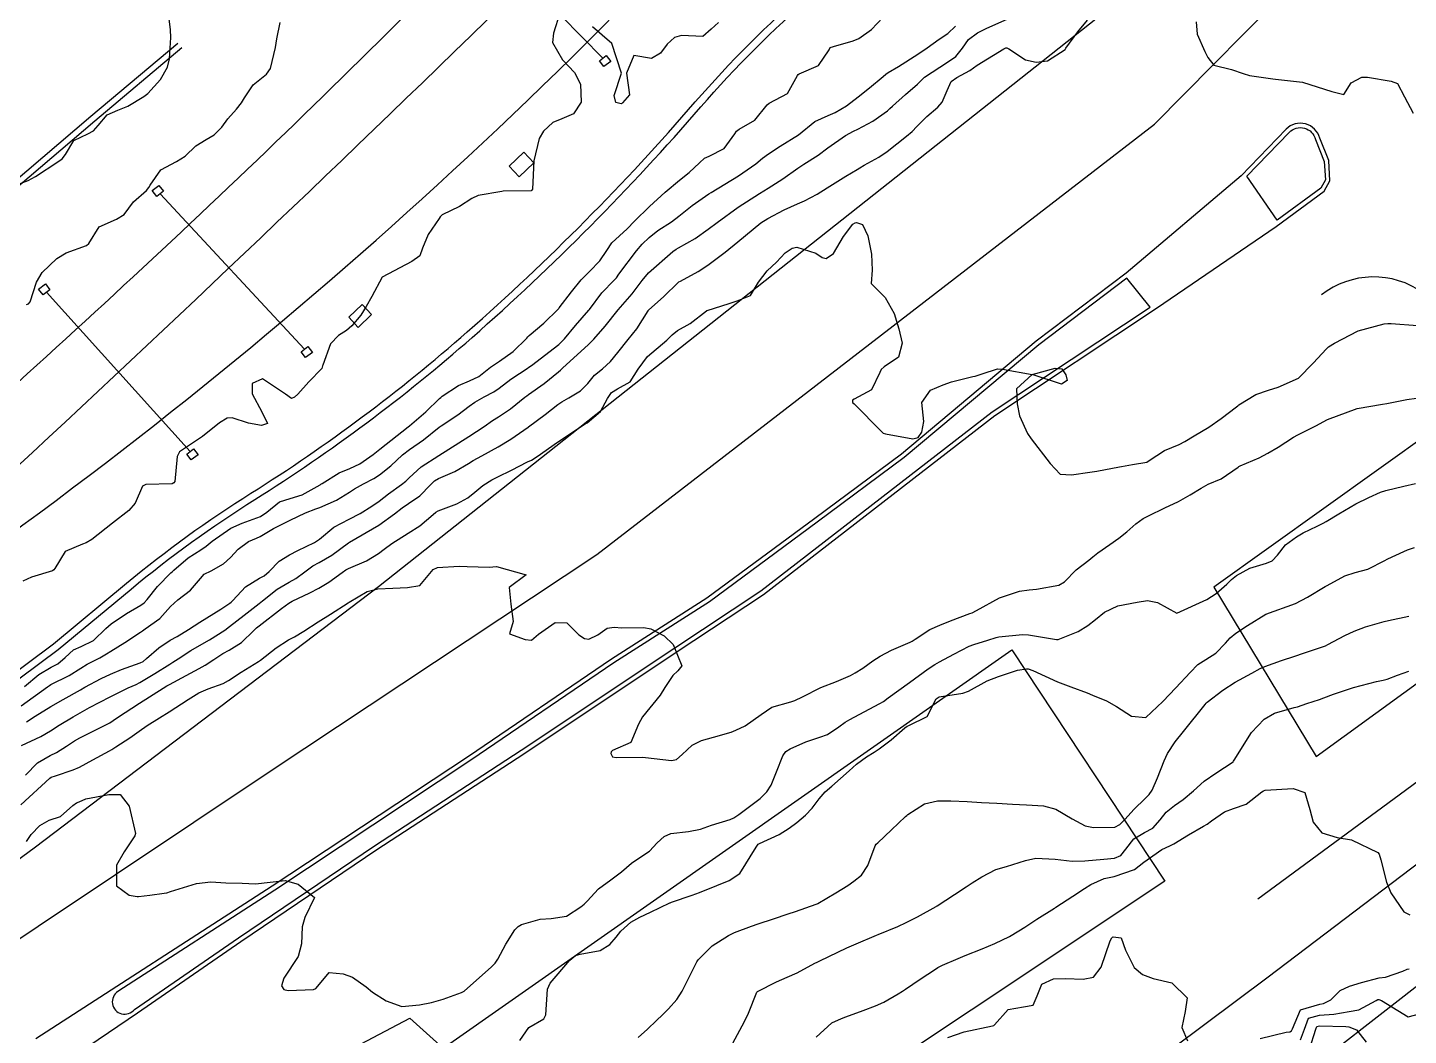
# Model space of a CAD drawing. Header units: metres. Extents: x 318500 to 325275, y 7408834 to 7428799.
# Drawn here: x 320809.2 to 320902.5, y 7414747.2 to 7414815.4 of the extents above; entities that cross this region are included whole.
import ezdxf

# ---------------------------------------------------------------- set-up
doc = ezdxf.new("R2010")
doc.units = ezdxf.units.M
doc.header["$MEASUREMENT"] = 0
for name, color, linetype in [('Armário', 45, 'Continuous'), ('Canaleta de Drenagem', 151, 'Continuous'), ('Canteiro', 45, 'Continuous'), ('Curvas de Nivel 1m', 11, 'Continuous'), ('Curvas de Nivel 5m', 15, 'Continuous'), ('Divisas', 45, 'Continuous'), ('Edificações', 30, 'Continuous'), ('Linha Férrea', 20, 'Continuous'), ('Pórticos', 45, 'Continuous'), ('Vias Primárias', 230, 'Continuous')]:
    doc.layers.add(name, color=color, linetype=linetype)

msp = doc.modelspace()

# ---------------------------------------------------------------- linework, layer by layer
at = {"layer": 'Armário'}
for points in [[(320842.762, 7414806.961), (320841.774, 7414806.018), (320842.456, 7414805.303), (320843.444, 7414806.247)], [(320831.831, 7414796.662), (320830.93, 7414795.801), (320831.58, 7414795.121), (320832.481, 7414795.982)]]:
    msp.add_lwpolyline(points, close=True, dxfattribs=at)
at = {"layer": 'Canaleta de Drenagem'}
for points in [[(320772.372, 7414743.946), (320793.969, 7414761.038), (320810.982, 7414773.733), (320815.91, 7414777.815, -0.032635), (320824.322, 7414783.903, 0.039981), (320838.938, 7414794.813, 0.034276), (320854.351, 7414810.358, -0.073812), (320870.575, 7414824.326, 0.03591), (320881.69, 7414832.52, 0.022634), (320895.371, 7414845.324, -0.087333), (320900.024, 7414848.669, 0.230354), (320902.528, 7414851.836, -0.133843), (320913.348, 7414872.509, 0.068024), (320918.242, 7414879.476, -0.126718), (320924.159, 7414886.106, 0.120376), (320929.502, 7414891.944, -0.100014), (320931.698, 7414894.545, 0.07498), (320935.575, 7414898.702, 0.010009), (320940.364, 7414905.997, -0.034136), (320943.579, 7414910.413, 0.189881)], [(320772.687, 7414743.557), (320794.273, 7414760.641), (320811.292, 7414773.34), (320816.229, 7414777.43, -0.032635), (320824.588, 7414783.48, 0.039981), (320839.268, 7414794.437, 0.034276), (320854.729, 7414810.031, -0.073812), (320870.842, 7414823.903, 0.03591), (320882.015, 7414832.14, 0.022634), (320895.729, 7414844.975, -0.087333), (320900.241, 7414848.219, 0.230354), (320903.016, 7414851.729, -0.133843), (320913.714, 7414872.169, 0.068024), (320918.686, 7414879.247, -0.126718), (320924.437, 7414885.69, 0.120376), (320929.941, 7414891.703, -0.100014), (320932.009, 7414894.154, 0.07498), (320935.988, 7414898.419, 0.010009), (320940.788, 7414905.731, -0.034136), (320943.962, 7414910.092, -0.034136)], [(320759.505, 7414753.227), (320762.886, 7414759.262, -0.032701), (320763.941, 7414760.886, -0.043657), (320765.661, 7414762.813, 0.000623), (320768.733, 7414765.71), (320774.52, 7414770.722), (320781.146, 7414776.567), (320783.82, 7414778.97), (320786.475, 7414782.506), (320787.699, 7414784.217), (320791.173, 7414789.025), (320792.803, 7414791.345), (320799.416, 7414797.38), (320813.507, 7414809.4), (320819.391, 7414814.346)], [(320759.854, 7414753.032), (320763.235, 7414759.066, -0.032701), (320764.262, 7414760.647, -0.043657), (320765.935, 7414762.522, 0.000622), (320769.001, 7414765.413), (320774.783, 7414770.421), (320781.412, 7414776.268), (320784.117, 7414778.699), (320786.798, 7414782.27), (320788.024, 7414783.984), (320791.498, 7414788.793), (320793.105, 7414791.079), (320799.681, 7414797.08), (320813.765, 7414809.095), (320819.649, 7414814.039)]]:
    msp.add_lwpolyline(points, format="xyb", dxfattribs=at)
at = {"layer": 'Canteiro'}
msp.add_lwpolyline([(320893.669, 7414802.357), (320891.618, 7414805.337), (320894.489, 7414808.305, -0.59178), (320896.261, 7414807.821), (320896.858, 7414806.33), (320896.932, 7414805.101), (320896.615, 7414804.542), (320893.669, 7414802.357)], format="xyb", dxfattribs=at)
msp.add_lwpolyline([(320816.449, 7414749.002), (320823.479, 7414753.846), (320832.667, 7414760.067), (320842.592, 7414766.53), (320852.9, 7414773.401), (320858.79, 7414777.301), (320874.42, 7414789.404), (320885.088, 7414796.49), (320883.52, 7414798.441), (320877.57, 7414793.943), (320868.472, 7414786.312), (320862.599, 7414781.948), (320855.305, 7414776.573), (320848.85, 7414772.433), (320839.193, 7414765.847), (320825.93, 7414757.077), (320815.338, 7414750.221, 1.180055)], format="xyb", close=True, dxfattribs=at)
at = {"layer": 'Curvas de Nivel 1m', "flags": 128}
for points, elevation in [([(320808.729, 7414804.848), (320809.272, 7414805.041), (320809.768, 7414805.325), (320811.285, 7414806.315), (320811.577, 7414806.518), (320811.799, 7414806.805), (320812.357, 7414807.747), (320813.311, 7414808.21), (320813.683, 7414808.416), (320813.99, 7414808.78), (320814.604, 7414809.498), (320815.336, 7414809.8), (320816.005, 7414810.085), (320817.091, 7414810.734), (320817.352, 7414810.926), (320818.206, 7414811.877), (320818.689, 7414812.717), (320818.817, 7414813.277), (320818.916, 7414814.715), (320818.897, 7414815.226), (320818.712, 7414816.717)], 722), ([(320808.825, 7414766.839), (320810.133, 7414767.456), (320810.776, 7414767.848), (320811.356, 7414768.23), (320812.32, 7414768.795), (320812.622, 7414768.962), (320812.793, 7414769.054), (320813.422, 7414769.407), (320814.804, 7414770.133), (320816.018, 7414770.742), (320816.568, 7414770.979), (320816.816, 7414771.099), (320817.833, 7414771.712), (320818.835, 7414772.348), (320819.057, 7414772.486), (320819.401, 7414772.702), (320820.272, 7414773.266), (320820.854, 7414773.602), (320821.534, 7414773.996), (320822.552, 7414774.655), (320822.872, 7414774.885), (320823.857, 7414775.663), (320824.888, 7414776.455), (320825.107, 7414776.627), (320826.102, 7414777.412), (320826.91, 7414777.902), (320827.356, 7414778.151), (320827.958, 7414778.584), (320828.511, 7414778.991), (320828.93, 7414779.227), (320829.783, 7414779.716), (320830.928, 7414780.55), (320830.991, 7414780.59), (320832.962, 7414781.744), (320834.027, 7414782.504), (320834.549, 7414782.923), (320834.981, 7414783.215), (320835.735, 7414783.736), (320836.46, 7414784.475), (320836.731, 7414784.746), (320837.006, 7414784.902), (320838.102, 7414785.365), (320839.022, 7414785.912), (320839.347, 7414786.113), (320839.923, 7414786.427), (320841.036, 7414787.043), (320841.882, 7414787.561), (320843.05, 7414788.368), (320843.079, 7414788.39), (320844.208, 7414789.227), (320845.073, 7414789.912), (320845.338, 7414790.094), (320845.817, 7414790.349), (320846.6, 7414790.825), (320847.095, 7414791.333), (320847.552, 7414791.877), (320848.074, 7414792.32), (320848.623, 7414792.807), (320849.121, 7414793.43), (320849.815, 7414794.3), (320850.4, 7414795.032), (320851.159, 7414796.232), (320851.176, 7414796.263), (320851.196, 7414796.279), (320852.225, 7414797.213), (320853.188, 7414798.145), (320853.245, 7414798.193), (320853.344, 7414798.248), (320854.538, 7414798.895), (320855.201, 7414799.32), (320856.378, 7414800.212), (320857.221, 7414800.905), (320858.77, 7414802.177), (320859.245, 7414802.485), (320860.354, 7414803.058), (320861.26, 7414803.477), (320861.728, 7414803.679), (320862.594, 7414804.13), (320863.274, 7414804.552), (320864.526, 7414805.339), (320865.296, 7414805.8), (320865.476, 7414805.91), (320865.771, 7414806.085), (320866.744, 7414806.637), (320867.309, 7414807.019), (320868.632, 7414808.05), (320869.005, 7414808.364), (320869.33, 7414808.692), (320869.995, 7414809.375), (320870.753, 7414810.019), (320871.024, 7414810.346), (320871.367, 7414811.138), (320871.642, 7414811.741), (320872.025, 7414812.004), (320872.894, 7414812.485), (320873.389, 7414812.844), (320875.203, 7414813.963), (320875.346, 7414814.016), (320875.401, 7414814.019), (320875.551, 7414813.958), (320876.661, 7414813.209), (320877.391, 7414813.045), (320878.162, 7414813.152), (320879.341, 7414813.911), (320879.366, 7414813.945), (320879.401, 7414813.997), (320880.21, 7414815.106), (320880.85, 7414815.889)], 726), ([(320845.209, 7414816.363), (320844.761, 7414815.019), (320844.693, 7414814.371), (320845.383, 7414813.203), (320846.179, 7414812.348), (320846.594, 7414811.573), (320846.633, 7414810.341), (320846.123, 7414809.563), (320845.333, 7414809.216), (320844.724, 7414808.974), (320844.085, 7414808.379), (320843.813, 7414807.882), (320843.45, 7414806.388), (320843.354, 7414804.472), (320843.313, 7414804.389), (320843.288, 7414804.371), (320843.27, 7414804.36), (320841.359, 7414804.318), (320841.269, 7414804.311), (320839.673, 7414804.025), (320839.261, 7414803.844), (320838.415, 7414803.29), (320837.244, 7414802.728), (320837.12, 7414802.593), (320837.04, 7414802.472), (320836.296, 7414801.407), (320835.926, 7414800.483), (320835.729, 7414799.96), (320835.201, 7414799.57), (320833.19, 7414798.52), (320832.503, 7414797.197), (320832.1, 7414796.536), (320831.746, 7414795.946), (320831.14, 7414795.232), (320830.777, 7414794.912), (320830.247, 7414794.559), (320829.691, 7414793.998), (320829.179, 7414792.569), (320829.164, 7414792.514), (320829.107, 7414792.345), (320828.229, 7414791.447), (320827.504, 7414790.594), (320827.269, 7414790.405), (320827.076, 7414790.313), (320826.653, 7414790.606), (320825.095, 7414791.63), (320824.399, 7414791.329), (320824.409, 7414790.637), (320825.062, 7414789.416), (320825.452, 7414788.624), (320825.049, 7414788.496), (320824.161, 7414788.639), (320823.055, 7414789), (320822.723, 7414788.987), (320822.189, 7414788.663), (320821.041, 7414787.742), (320819.499, 7414786.703), (320819.341, 7414786.39), (320819.171, 7414784.707), (320819.105, 7414784.602), (320818.997, 7414784.532), (320817.224, 7414784.501), (320816.995, 7414784.391), (320816.491, 7414783.224), (320816.074, 7414782.743), (320814.961, 7414781.887), (320813.584, 7414780.78), (320813.189, 7414780.544), (320812.945, 7414780.46), (320811.764, 7414779.976), (320811.07, 7414778.808), (320811.013, 7414778.715), (320810.918, 7414778.662), (320809.503, 7414778.239), (320808.907, 7414777.954)], 723), ([(320809.013, 7414770.837), (320809.985, 7414771.66), (320810.83, 7414772.138), (320811.267, 7414772.372), (320811.766, 7414772.801), (320812.323, 7414773.32), (320812.851, 7414773.542), (320813.679, 7414773.956), (320814.513, 7414774.765), (320814.873, 7414775.084), (320815.913, 7414775.777), (320816.886, 7414776.336), (320817.113, 7414776.503), (320817.306, 7414776.726), (320818.016, 7414777.606), (320818.917, 7414778.52), (320819.014, 7414778.613), (320819.113, 7414778.707), (320820.085, 7414779.541), (320820.941, 7414780.078), (320821.303, 7414780.316), (320821.71, 7414780.669), (320822.959, 7414781.547), (320823.724, 7414781.881), (320824.967, 7414782.339), (320825.391, 7414782.624), (320826.259, 7414783.332), (320826.984, 7414783.56), (320827.778, 7414783.798), (320828.999, 7414784.482), (320829.052, 7414784.516), (320829.135, 7414784.569), (320830.289, 7414785.279), (320831.015, 7414785.577), (320831.674, 7414785.887), (320832.584, 7414786.527), (320833.034, 7414786.877), (320834.95, 7414788.392), (320835.05, 7414788.473), (320836.142, 7414789.401), (320837.078, 7414790.319), (320837.16, 7414790.388), (320837.258, 7414790.467), (320838.35, 7414791.193), (320839.096, 7414791.503), (320839.723, 7414791.808), (320840.522, 7414792.419), (320841.114, 7414792.837), (320842.041, 7414793.48), (320842.963, 7414794.392), (320843.037, 7414794.485), (320843.133, 7414794.576), (320844.12, 7414795.4), (320845.096, 7414796.361), (320845.127, 7414796.394), (320845.161, 7414796.435), (320845.996, 7414797.53), (320846.64, 7414798.338), (320847.196, 7414798.907), (320847.905, 7414799.621), (320848.371, 7414800.318), (320848.707, 7414800.825), (320849.225, 7414801.303), (320849.756, 7414801.778), (320850.254, 7414802.295), (320851.255, 7414803.295), (320852.311, 7414804.264), (320853.278, 7414805.063), (320853.946, 7414805.581), (320854.629, 7414806.237), (320854.976, 7414806.552), (320855.297, 7414806.695), (320856.313, 7414807.206), (320857.024, 7414808.204), (320857.137, 7414808.389), (320857.325, 7414808.514), (320858.383, 7414809.136), (320859.207, 7414810.172), (320859.351, 7414810.274), (320860.582, 7414810.934), (320861.255, 7414812.151), (320861.299, 7414812.223), (320861.372, 7414812.256), (320862.683, 7414812.828), (320863.396, 7414813.885), (320863.477, 7414814.04), (320863.698, 7414814.116), (320865.016, 7414814.485), (320865.409, 7414814.657), (320866.249, 7414815.25), (320867.015, 7414816.074)], 723), ([(320809.157, 7414796.664), (320809.293, 7414796.703), (320809.406, 7414796.836), (320809.828, 7414798.183), (320810.208, 7414798.825), (320811.2, 7414799.787), (320811.84, 7414800.167), (320813.209, 7414800.645), (320813.374, 7414800.788), (320814.077, 7414801.927), (320815.235, 7414802.445), (320815.75, 7414802.752), (320816.398, 7414803.597), (320817.265, 7414804.371), (320817.428, 7414804.568), (320817.504, 7414804.728), (320818.232, 7414805.769), (320819.286, 7414806.339), (320819.888, 7414806.701), (320820.596, 7414807.396), (320821.307, 7414807.821), (320821.839, 7414808.145), (320822.359, 7414808.664), (320822.77, 7414809.217), (320823.338, 7414809.883), (320823.69, 7414810.301), (320823.893, 7414810.645), (320824.475, 7414811.523), (320825.366, 7414812.249), (320825.639, 7414812.626), (320825.976, 7414814.037), (320826.065, 7414814.62), (320826.304, 7414815.73)], 723), ([(320855.918, 7414815.727), (320855.416, 7414815.277), (320854.864, 7414814.779), (320853.409, 7414814.863), (320852.954, 7414814.71), (320852.445, 7414814.264), (320851.992, 7414813.67), (320851.385, 7414813.29), (320850.188, 7414813.498), (320849.706, 7414812.305), (320849.899, 7414810.845), (320849.434, 7414810.309), (320849.393, 7414810.266), (320849.349, 7414810.237), (320848.973, 7414810.314), (320848.881, 7414810.788), (320849.37, 7414812.31), (320848.716, 7414814.317), (320847.417, 7414815.451)], 723), ([(320888.192, 7414815.789), (320888.264, 7414814.941), (320888.781, 7414813.779), (320888.981, 7414813.361), (320889.391, 7414812.854), (320890.589, 7414812.557), (320891.385, 7414812.291), (320891.794, 7414812.154), (320893.382, 7414811.924), (320893.569, 7414811.904), (320895.38, 7414811.69), (320897.371, 7414811.069), (320898.167, 7414810.859), (320898.683, 7414811.65), (320899.384, 7414812.037), (320899.778, 7414812.028), (320901.382, 7414811.766), (320901.798, 7414811.606), (320902.267, 7414810.701), (320902.865, 7414809.595)], 726), ([(320808.797, 7414769.536), (320810.585, 7414770.813), (320810.716, 7414770.907), (320810.812, 7414770.964), (320812.042, 7414771.578), (320812.829, 7414772.08), (320813.267, 7414772.35), (320814.118, 7414772.771), (320814.571, 7414773.037), (320814.847, 7414773.223), (320815.793, 7414773.809), (320816.867, 7414774.517), (320816.989, 7414774.608), (320817.187, 7414774.727), (320818.162, 7414775.432), (320818.885, 7414776.239), (320819.394, 7414776.702), (320820.241, 7414777.349), (320820.912, 7414778.141), (320821.168, 7414778.424), (320821.643, 7414778.669), (320822.463, 7414779.121), (320822.934, 7414779.554), (320823.459, 7414780.128), (320824.151, 7414780.638), (320824.711, 7414780.873), (320824.954, 7414780.984), (320825.854, 7414781.512), (320826.965, 7414782.09), (320828.02, 7414782.584), (320828.702, 7414782.846), (320828.976, 7414782.946), (320830.101, 7414783.441), (320830.992, 7414783.984), (320831.329, 7414784.211), (320831.923, 7414784.536), (320832.631, 7414784.9), (320833.009, 7414785.141), (320833.767, 7414785.76), (320834.559, 7414786.497), (320835.034, 7414786.869), (320835.996, 7414787.524), (320837.049, 7414788.377), (320837.175, 7414788.468), (320838.303, 7414789.209), (320839.07, 7414789.791), (320839.445, 7414790.064), (320840.093, 7414790.425), (320840.735, 7414790.766), (320841.089, 7414791.01), (320841.887, 7414791.613), (320843.057, 7414792.391), (320843.088, 7414792.412), (320843.11, 7414792.428), (320843.276, 7414792.551), (320845.126, 7414793.97), (320845.519, 7414794.354), (320846.246, 7414795.241), (320847.159, 7414796.286), (320847.182, 7414796.307), (320847.196, 7414796.33), (320848.047, 7414797.452), (320848.869, 7414798.313), (320849.023, 7414798.48), (320849.194, 7414798.709), (320850.368, 7414800.293), (320850.763, 7414800.741), (320851.224, 7414801.195), (320851.83, 7414801.672), (320852.74, 7414802.257), (320853.246, 7414802.646), (320854.13, 7414803.369), (320855.269, 7414804.139), (320855.42, 7414804.228), (320857.282, 7414805.357), (320858.435, 7414806.183), (320858.901, 7414806.571), (320859.3, 7414806.855), (320860.097, 7414807.374), (320861.32, 7414808.131), (320862.428, 7414809.039), (320863.34, 7414809.451), (320863.812, 7414809.644), (320864.574, 7414810.102), (320865.356, 7414810.701), (320866.121, 7414811.323), (320867.044, 7414812.073), (320867.222, 7414812.231), (320867.383, 7414812.343), (320868.082, 7414812.754), (320869.396, 7414813.593), (320870.023, 7414814.031), (320870.829, 7414814.598), (320871.415, 7414814.989), (320871.939, 7414815.488)], 724), ([(320809.087, 7414764.835), (320809.893, 7414765.673), (320810.75, 7414766.175), (320811.187, 7414766.373), (320811.858, 7414766.799), (320812.4, 7414767.16), (320812.769, 7414767.368), (320813.718, 7414767.834), (320814.784, 7414768.392), (320815.007, 7414768.536), (320815.31, 7414768.752), (320816.8, 7414769.704), (320818.391, 7414770.714), (320818.647, 7414770.878), (320818.814, 7414770.975), (320819.942, 7414771.574), (320820.831, 7414772.049), (320821.236, 7414772.272), (320821.809, 7414772.665), (320822.424, 7414773.079), (320822.85, 7414773.305), (320823.689, 7414773.811), (320824.528, 7414774.633), (320824.702, 7414774.802), (320824.873, 7414774.935), (320826.399, 7414776.122), (320826.889, 7414776.483), (320827.11, 7414776.597), (320828.314, 7414777.164), (320828.904, 7414777.479), (320829.585, 7414777.888), (320830.491, 7414778.554), (320830.743, 7414778.731), (320830.924, 7414778.818), (320832.132, 7414779.332), (320832.94, 7414779.838), (320833.329, 7414780.129), (320833.846, 7414780.507), (320834.957, 7414781.216), (320835.732, 7414781.712), (320836.634, 7414782.473), (320836.818, 7414782.626), (320836.974, 7414782.72), (320838.247, 7414783.185), (320838.987, 7414783.587), (320839.455, 7414783.971), (320840, 7414784.425), (320840.603, 7414784.819), (320841.009, 7414785.021), (320841.941, 7414785.476), (320843.024, 7414786.017), (320843.277, 7414786.136), (320843.661, 7414786.381), (320845.04, 7414787.347), (320846.508, 7414788.338), (320846.843, 7414788.543), (320847.055, 7414788.67), (320847.947, 7414789.441), (320848.425, 7414790.317), (320848.686, 7414790.714), (320849.09, 7414790.961), (320849.949, 7414791.445), (320850.481, 7414792.289), (320851.119, 7414793.142), (320852.431, 7414794.26), (320852.784, 7414794.606), (320853.14, 7414794.904), (320854.009, 7414795.379), (320855.112, 7414796.23), (320855.141, 7414796.25), (320855.16, 7414796.259), (320856.646, 7414796.73), (320857.171, 7414796.918), (320858.078, 7414797.285), (320858.631, 7414798.178), (320859.198, 7414798.947), (320859.834, 7414799.533), (320860.425, 7414800.158), (320860.902, 7414800.466), (320861.216, 7414800.534), (320862.489, 7414800.131), (320862.924, 7414799.841), (320863.207, 7414799.776), (320863.682, 7414800.113), (320864.378, 7414801.254), (320864.991, 7414802.094), (320865.147, 7414802.186), (320865.242, 7414802.201), (320865.661, 7414802.086), (320866.003, 7414801.312), (320866.256, 7414800.08), (320866.294, 7414798.989), (320866.246, 7414798.079), (320867.176, 7414797.134), (320867.8, 7414796.06), (320868.114, 7414795.02), (320868.323, 7414794.052), (320868.078, 7414793.103), (320867.116, 7414792.46), (320866.909, 7414792.276), (320866.817, 7414792.073), (320866.269, 7414790.902), (320865.083, 7414790.271), (320864.972, 7414790.201), (320864.967, 7414790.092), (320865.009, 7414790.021), (320865.079, 7414789.949), (320866.933, 7414788.071), (320867.059, 7414787.976), (320867.207, 7414787.919), (320869.053, 7414787.592), (320869.409, 7414787.68), (320869.653, 7414788.031), (320869.785, 7414788.747), (320869.668, 7414790.031), (320870.246, 7414790.87), (320871.098, 7414791.243), (320871.674, 7414791.432), (320873.107, 7414791.792), (320873.271, 7414791.824), (320873.742, 7414791.981), (320874.767, 7414792.313), (320875.115, 7414792.295), (320877.11, 7414791.93), (320878.66, 7414792.371), (320879.116, 7414792.308), (320879.398, 7414791.906), (320879.487, 7414791.522), (320879.1, 7414791.277), (320877.11, 7414791.93), (320876.068, 7414790.973), (320876.094, 7414789.945), (320876.261, 7414789.131), (320876.795, 7414787.934), (320877.055, 7414787.594), (320878.339, 7414785.917), (320879.019, 7414785.196), (320879.766, 7414785.152), (320881.022, 7414785.326), (320881.492, 7414785.404), (320883.028, 7414785.701), (320883.156, 7414785.721), (320883.889, 7414785.841), (320884.855, 7414786.009), (320885.034, 7414786.114), (320886.059, 7414786.8), (320887.051, 7414787.192), (320887.444, 7414787.404), (320888.065, 7414787.785), (320889.066, 7414788.377), (320889.879, 7414788.955), (320890.917, 7414789.752), (320891.01, 7414789.821), (320891.082, 7414789.878), (320892.24, 7414790.586), (320893.097, 7414790.878), (320893.73, 7414791.082), (320895.11, 7414791.69), (320896.1, 7414792.705), (320897.015, 7414793.671), (320897.072, 7414793.739), (320897.141, 7414793.801), (320897.537, 7414794.057), (320899.152, 7414794.885), (320900.911, 7414795.367), (320901.158, 7414795.388), (320901.387, 7414795.379), (320903.157, 7414795.251)], 727), ([(320808.767, 7414762.839), (320810.728, 7414764.639), (320810.832, 7414764.706), (320811.11, 7414764.806), (320812.321, 7414765.209), (320812.739, 7414765.394), (320813.637, 7414765.886), (320814.756, 7414766.49), (320814.929, 7414766.586), (320815.203, 7414766.753), (320816.148, 7414767.36), (320816.776, 7414767.827), (320817.31, 7414768.197), (320818.155, 7414768.716), (320818.794, 7414769.122), (320820.076, 7414769.964), (320820.807, 7414770.42), (320821.428, 7414770.671), (320822.437, 7414771.034), (320822.819, 7414771.238), (320823.655, 7414771.814), (320824.838, 7414772.529), (320824.9, 7414772.568), (320824.978, 7414772.628), (320826.02, 7414773.445), (320826.861, 7414773.983), (320827.261, 7414774.197), (320827.896, 7414774.585), (320828.877, 7414775.22), (320829.711, 7414775.733), (320830.889, 7414776.496), (320830.971, 7414776.549), (320832.175, 7414777.256), (320832.904, 7414777.439), (320833.923, 7414777.487), (320834.906, 7414777.533), (320835.733, 7414777.656), (320836.405, 7414778.475), (320836.645, 7414778.752), (320836.926, 7414778.887), (320838.394, 7414778.982), (320838.928, 7414778.952), (320840.43, 7414778.915), (320840.928, 7414778.944), (320842.92, 7414778.39), (320841.777, 7414777.531), (320841.883, 7414776.4), (320842.034, 7414775.243), (320841.801, 7414774.401), (320842.864, 7414774.02), (320843.282, 7414773.965), (320843.757, 7414774.377), (320844.878, 7414775.155), (320845.672, 7414775.142), (320846.473, 7414774.336), (320846.866, 7414774.076), (320847.16, 7414774.032), (320847.758, 7414774.321), (320848.408, 7414774.781), (320848.875, 7414774.846), (320849.387, 7414774.814), (320850.875, 7414774.823), (320851.34, 7414774.738), (320852.244, 7414774.259), (320852.861, 7414773.668), (320853.452, 7414772.244), (320853.18, 7414771.902), (320852.83, 7414771.581), (320852.298, 7414770.777), (320851.981, 7414770.262), (320850.795, 7414768.79), (320850.525, 7414768.284), (320850.006, 7414767.056), (320848.763, 7414766.502), (320848.662, 7414766.411), (320848.654, 7414766.311), (320848.756, 7414766.075), (320849.016, 7414766.046), (320850.757, 7414766.059), (320850.995, 7414766.038), (320852.754, 7414765.826), (320853.091, 7414765.91), (320853.461, 7414766.243), (320854.139, 7414766.867), (320854.774, 7414767.191), (320855.588, 7414767.407), (320856.783, 7414767.744), (320857.103, 7414767.877), (320857.724, 7414768.186), (320858.798, 7414768.947), (320859.535, 7414769.43), (320860.815, 7414769.795), (320861.082, 7414769.88), (320861.598, 7414770.138), (320862.826, 7414770.76), (320863.9, 7414771.174), (320864.835, 7414771.587), (320865.163, 7414771.761), (320865.677, 7414772.082), (320866.348, 7414772.575), (320866.852, 7414772.879), (320867.615, 7414773.302), (320868.867, 7414773.842), (320869.005, 7414773.901), (320869.202, 7414774.035), (320870.201, 7414774.699), (320870.885, 7414774.992), (320871.609, 7414775.283), (320872.897, 7414775.77), (320873.056, 7414775.829), (320873.348, 7414775.983), (320874.909, 7414776.834), (320876.251, 7414777.277), (320876.915, 7414777.381), (320877.415, 7414777.425), (320878.918, 7414777.681), (320879.292, 7414777.904), (320880.101, 7414778.724), (320880.943, 7414779.39), (320881.219, 7414779.603), (320881.55, 7414779.871), (320882.369, 7414780.449), (320882.965, 7414780.867), (320883.511, 7414781.305), (320884.121, 7414781.839), (320884.619, 7414782.198), (320884.986, 7414782.388), (320886.089, 7414782.911), (320886.996, 7414783.353), (320887.805, 7414783.788), (320888.531, 7414784.253), (320889.011, 7414784.513), (320889.893, 7414784.885), (320891.029, 7414785.67), (320891.073, 7414785.706), (320891.164, 7414785.748), (320892.46, 7414786.307), (320893.043, 7414786.612), (320893.744, 7414787.015), (320894.778, 7414787.694), (320895.062, 7414787.848), (320896.287, 7414788.459), (320897.072, 7414788.888), (320899.08, 7414789.64), (320900.78, 7414789.919), (320901.085, 7414789.976), (320902.442, 7414790.245), (320903.091, 7414790.333)], 728), ([(320809.156, 7414760.35), (320809.47, 7414760.828), (320810.059, 7414761.45), (320810.695, 7414761.792), (320811.457, 7414762.044), (320812.288, 7414762.794), (320812.538, 7414762.965), (320812.713, 7414763.049), (320813.178, 7414763.247), (320814.718, 7414763.541), (320815.495, 7414763.526), (320816.099, 7414762.739), (320816.515, 7414760.9), (320816.488, 7414760.733), (320815.755, 7414759.652), (320815.246, 7414758.751), (320815.246, 7414757.361), (320816.092, 7414756.738), (320816.629, 7414756.635), (320816.728, 7414756.629), (320817.487, 7414756.721), (320818.468, 7414756.875), (320818.632, 7414756.898), (320818.894, 7414756.967), (320820.638, 7414757.525), (320821.609, 7414757.635), (320822.639, 7414757.57), (320823.731, 7414757.547), (320824.639, 7414757.504), (320825.626, 7414757.601), (320826.641, 7414757.727), (320827.523, 7414757.471), (320828.63, 7414756.57), (320827.964, 7414755.225), (320827.787, 7414754.582), (320827.733, 7414753.432), (320827.512, 7414752.586), (320826.555, 7414751.116), (320826.382, 7414750.603), (320826.546, 7414750.345), (320826.851, 7414750.29), (320828.547, 7414750.349), (320828.708, 7414750.408), (320828.837, 7414750.567), (320829.617, 7414751.502), (320830.559, 7414751.409), (320831.191, 7414751.176), (320832.102, 7414750.527), (320832.545, 7414750.175), (320833.458, 7414749.584), (320834.531, 7414749.201), (320835.704, 7414749.307), (320836.535, 7414749.48), (320837.308, 7414749.689), (320838.546, 7414750.142), (320838.735, 7414750.249), (320838.96, 7414750.434), (320840.564, 7414751.851), (320840.835, 7414752.139), (320841.01, 7414752.406), (320841.56, 7414753.425), (320842.164, 7414754.394), (320842.377, 7414754.619), (320842.605, 7414754.737), (320843.868, 7414755.115), (320844.612, 7414755.148), (320845.645, 7414755.314), (320846.624, 7414755.932), (320846.838, 7414756.117), (320847.042, 7414756.326), (320847.802, 7414757.155), (320848.645, 7414757.77), (320849.374, 7414758.299), (320850.044, 7414758.904), (320850.665, 7414759.312), (320851.248, 7414759.695), (320851.787, 7414760.263), (320852.247, 7414760.696), (320852.69, 7414760.898), (320853.896, 7414761.034), (320854.695, 7414761.201), (320855.445, 7414761.472), (320856.705, 7414761.844), (320856.949, 7414761.954), (320857.285, 7414762.191), (320858.727, 7414763.276), (320859.191, 7414763.707), (320859.476, 7414764.163), (320859.838, 7414765.071), (320860.269, 7414766.155), (320860.48, 7414766.437), (320860.767, 7414766.629), (320861.811, 7414767.098), (320862.779, 7414767.406), (320863.294, 7414767.6), (320864.041, 7414768.101), (320864.474, 7414768.416), (320864.798, 7414768.602), (320865.755, 7414769.131), (320866.814, 7414769.678), (320867.062, 7414769.82), (320867.392, 7414770.061), (320868.831, 7414771.119), (320870.094, 7414772.021), (320870.531, 7414772.329), (320870.848, 7414772.511), (320871.827, 7414773.029), (320872.863, 7414773.555), (320873.176, 7414773.675), (320874.129, 7414773.971), (320874.679, 7414774.156), (320874.874, 7414774.199), (320876.469, 7414774.343), (320876.876, 7414774.33), (320878.763, 7414774.02), (320878.872, 7414774.026), (320880.218, 7414774.552), (320880.886, 7414774.968), (320881.395, 7414775.37), (320882.01, 7414775.863), (320882.904, 7414776.293), (320884.202, 7414776.542), (320884.908, 7414776.651), (320885.595, 7414776.508), (320886.9, 7414775.8), (320888.909, 7414776.709), (320889.547, 7414777.131), (320890.273, 7414777.756), (320890.598, 7414778.08), (320890.929, 7414778.347), (320891.831, 7414778.842), (320892.942, 7414779.176), (320893.324, 7414779.335), (320893.686, 7414779.709), (320894.242, 7414780.42), (320894.969, 7414780.964), (320895.438, 7414781.22), (320896.376, 7414781.676), (320896.777, 7414781.877), (320896.983, 7414781.991), (320897.834, 7414782.503), (320898.995, 7414783.179), (320899.875, 7414783.627), (320900.647, 7414783.974), (320901.007, 7414784.087), (320902.234, 7414784.376), (320903.015, 7414784.574)], 729), ([(320850.502, 7414747.095), (320851.115, 7414747.667), (320851.742, 7414748.262), (320852.139, 7414748.643), (320852.532, 7414749.033), (320853.112, 7414749.674), (320853.468, 7414750.241), (320853.825, 7414750.969), (320854.465, 7414752.231), (320854.505, 7414752.297), (320854.572, 7414752.378), (320855.502, 7414753.3), (320856.597, 7414754.009), (320857.011, 7414754.194), (320858.157, 7414754.626), (320858.609, 7414754.78), (320859.648, 7414755.126), (320860.62, 7414755.461), (320861.129, 7414755.636), (320862.527, 7414756.122), (320862.598, 7414756.153), (320862.631, 7414756.169), (320863.855, 7414756.889), (320864.65, 7414757.39), (320865.073, 7414757.667), (320865.575, 7414758.081), (320866.002, 7414758.741), (320866.508, 7414760.072), (320866.577, 7414760.175), (320866.683, 7414760.274), (320867.601, 7414761.152), (320868.566, 7414762.042), (320868.643, 7414762.109), (320868.712, 7414762.172), (320869.845, 7414762.902), (320870.727, 7414763.113), (320871.621, 7414763.106), (320872.726, 7414763.051), (320873.704, 7414762.996), (320874.725, 7414762.94), (320875.787, 7414762.881), (320876.723, 7414762.829), (320877.876, 7414762.765), (320878.72, 7414762.546), (320879.829, 7414761.893), (320880.703, 7414761.426), (320881.269, 7414761.304), (320882.702, 7414761.327), (320883.034, 7414761.518), (320883.369, 7414761.843), (320884.008, 7414762.549), (320884.731, 7414763.233), (320885.028, 7414763.533), (320885.23, 7414763.823), (320885.589, 7414764.658), (320886.031, 7414765.811), (320886.261, 7414766.314), (320886.78, 7414767.1), (320887.338, 7414767.792), (320888.818, 7414769.626), (320888.884, 7414769.704), (320888.952, 7414769.769), (320889.997, 7414770.59), (320890.834, 7414771.121), (320891.972, 7414771.733), (320892.526, 7414772.044), (320892.847, 7414772.199), (320893.966, 7414772.59), (320894.858, 7414772.885), (320895.46, 7414773.085), (320896.868, 7414773.565), (320896.943, 7414773.594), (320897.095, 7414773.667), (320898.249, 7414774.28), (320898.884, 7414774.577), (320899.651, 7414774.866), (320900.894, 7414775.222), (320901.206, 7414775.296), (320902.575, 7414775.593)], 731), ([(320856.729, 7414746.423), (320857.674, 7414748.183), (320857.947, 7414748.76), (320858.516, 7414750.171), (320858.551, 7414750.207), (320859.84, 7414750.878), (320860.566, 7414751.186), (320861.235, 7414751.475), (320862.425, 7414752.122), (320862.581, 7414752.207), (320862.759, 7414752.295), (320864.591, 7414753.163), (320865.229, 7414753.448), (320866.6, 7414754.027), (320866.701, 7414754.068), (320868.045, 7414754.612), (320868.612, 7414754.873), (320869.379, 7414755.268), (320870.629, 7414755.962), (320870.661, 7414755.978), (320870.707, 7414756.009), (320871.867, 7414756.772), (320872.649, 7414757.285), (320873.073, 7414757.564), (320873.707, 7414757.974), (320874.665, 7414758.459), (320875.39, 7414758.672), (320876.671, 7414759.068), (320877.373, 7414759.223), (320878.673, 7414759.173), (320879.816, 7414759.037), (320880.672, 7414759.048), (320881.967, 7414759.155), (320882.674, 7414759.233), (320883.113, 7414759.409), (320883.457, 7414759.842), (320883.992, 7414760.536), (320884.697, 7414760.97), (320885.261, 7414761.262), (320885.766, 7414761.814), (320886.177, 7414762.349), (320886.725, 7414762.803), (320887.332, 7414763.19), (320888.024, 7414763.781), (320888.747, 7414764.43), (320889.533, 7414764.981), (320890.694, 7414765.751), (320890.726, 7414765.785), (320890.762, 7414765.852), (320891.94, 7414767.733), (320892.804, 7414768.632), (320893.494, 7414769.025), (320894.816, 7414769.407), (320895.038, 7414769.467), (320895.683, 7414769.681), (320896.534, 7414769.962), (320896.824, 7414770.063), (320897.481, 7414770.314), (320898.831, 7414770.764), (320900.39, 7414771.171), (320900.837, 7414771.272), (320901.105, 7414771.339), (320901.808, 7414771.6), (320902.561, 7414771.876)], 732), ([(320862.51, 7414747.132), (320863.587, 7414748.104), (320864.226, 7414748.393), (320864.526, 7414748.496), (320865.687, 7414748.924), (320866.538, 7414749.253), (320867.098, 7414749.505), (320868.059, 7414750.047), (320868.358, 7414750.238), (320868.555, 7414750.368), (320869.55, 7414751.041), (320870.576, 7414751.735), (320870.742, 7414751.843), (320871.061, 7414752.005), (320872.123, 7414752.456), (320872.587, 7414752.642), (320873.729, 7414753.111), (320874.595, 7414753.471), (320875.58, 7414753.945), (320876.226, 7414754.316), (320876.61, 7414754.565), (320877.443, 7414755.096), (320878.629, 7414755.859), (320878.661, 7414755.878), (320878.707, 7414755.909), (320879.867, 7414756.666), (320880.649, 7414757.177), (320881.073, 7414757.454), (320881.972, 7414757.86), (320882.661, 7414757.998), (320884.037, 7414758.465), (320884.671, 7414758.953), (320885.872, 7414759.812), (320886.427, 7414760.061), (320886.686, 7414760.199), (320887.675, 7414760.805), (320888.704, 7414761.392), (320888.938, 7414761.536), (320889.231, 7414761.765), (320890.12, 7414762.355), (320890.723, 7414762.584), (320891.578, 7414762.887), (320892.646, 7414763.721), (320892.741, 7414763.793), (320892.851, 7414763.829), (320894.743, 7414763.948), (320895.532, 7414763.682), (320895.878, 7414762.524), (320896.101, 7414761.676), (320896.699, 7414760.949), (320897.73, 7414760.619), (320898.692, 7414760.467), (320900.472, 7414759.613), (320900.566, 7414759.499), (320900.675, 7414759.114), (320901.053, 7414757.606), (320901.356, 7414756.896), (320902.223, 7414755.594), (320902.627, 7414755.389)], 733), ([(320871.412, 7414747.1), (320872.515, 7414747.489), (320874.444, 7414747.886), (320874.52, 7414747.911), (320874.574, 7414747.959), (320875.491, 7414748.99), (320876.539, 7414749.17), (320877.175, 7414749.289), (320877.449, 7414749.921), (320877.775, 7414750.705), (320878.568, 7414751.078), (320879.376, 7414751.089), (320880.568, 7414751.05), (320881.263, 7414751.176), (320881.772, 7414751.862), (320882.395, 7414753.65), (320882.509, 7414753.851), (320882.553, 7414753.899), (320882.601, 7414753.911), (320883.135, 7414753.845), (320883.413, 7414753.02), (320884.003, 7414751.836), (320884.573, 7414751.356), (320885.29, 7414751.098), (320886.565, 7414750.8), (320887.601, 7414749.784), (320887.467, 7414748.855), (320887.232, 7414747.789), (320887.607, 7414746.88)], 734), ([(320892.513, 7414747.042), (320894.279, 7414747.455), (320894.518, 7414747.493), (320894.652, 7414747.556), (320894.704, 7414747.688), (320895.25, 7414748.972), (320896.545, 7414749.362), (320896.815, 7414749.397), (320897.297, 7414749.659), (320897.923, 7414750.286), (320898.564, 7414750.568), (320899.365, 7414750.831), (320900.573, 7414751.129), (320900.989, 7414751.19), (320902.17, 7414751.594), (320902.45, 7414751.723), (320902.582, 7414751.748)], 734), ([(320895.856, 7414746.327), (320896.289, 7414747.672), (320896.349, 7414747.846), (320896.523, 7414747.894), (320898.316, 7414747.851), (320898.523, 7414747.836), (320899.027, 7414747.632), (320899.682, 7414746.793)], 736)]:
    msp.add_lwpolyline(points, dxfattribs=dict(at, elevation=elevation))
at = {"layer": 'Curvas de Nivel 5m', "flags": 128}
for points, elevation in [([(320809.163, 7414768.456), (320809.744, 7414768.826), (320810.797, 7414769.484), (320811.644, 7414769.959), (320812.808, 7414770.62), (320813.109, 7414770.786), (320814.211, 7414771.377), (320814.824, 7414771.679), (320815.586, 7414771.991), (320816.836, 7414772.434), (320817.031, 7414772.534), (320817.276, 7414772.726), (320818.107, 7414773.462), (320818.859, 7414773.96), (320819.336, 7414774.229), (320820.107, 7414774.691), (320820.875, 7414775.188), (320822.299, 7414776.073), (320822.888, 7414776.468), (320822.994, 7414776.544), (320823.094, 7414776.648), (320823.957, 7414777.587), (320824.913, 7414778.156), (320825.212, 7414778.329), (320825.561, 7414778.62), (320826.24, 7414779.301), (320826.937, 7414779.746), (320827.497, 7414780.036), (320828.618, 7414780.575), (320828.952, 7414780.794), (320829.917, 7414781.604), (320830.966, 7414782.162), (320831.71, 7414782.539), (320832.485, 7414783.02), (320832.983, 7414783.375), (320833.628, 7414783.873), (320834.497, 7414784.498), (320834.781, 7414784.716), (320835.007, 7414784.939), (320835.817, 7414785.683), (320837.03, 7414786.455), (320839.043, 7414787.745), (320840.077, 7414788.425), (320840.655, 7414788.817), (320841.06, 7414789.076), (320841.859, 7414789.612), (320842.835, 7414790.392), (320842.972, 7414790.501), (320843.083, 7414790.574), (320844.14, 7414791.329), (320845.106, 7414792.12), (320845.239, 7414792.227), (320845.383, 7414792.356), (320847.126, 7414793.955), (320847.317, 7414794.139), (320847.485, 7414794.326), (320848.258, 7414795.204), (320849.142, 7414796.31), (320850.076, 7414797.397), (320850.753, 7414798.287), (320851.195, 7414798.803), (320852.845, 7414800.255), (320853.053, 7414800.412), (320853.214, 7414800.506), (320854.333, 7414801.13), (320855.233, 7414801.764), (320855.821, 7414802.221), (320857.256, 7414803.244), (320858.685, 7414804.179), (320859.274, 7414804.541), (320860.268, 7414805.172), (320861.287, 7414805.883), (320861.687, 7414806.144), (320862.659, 7414806.771), (320863.307, 7414807.269), (320864.509, 7414808.102), (320865.041, 7414808.378), (320865.326, 7414808.513), (320866.354, 7414809.06), (320867.346, 7414809.771), (320867.506, 7414809.909), (320867.675, 7414810.065), (320868.553, 7414810.861), (320869.373, 7414811.567), (320869.607, 7414811.806), (320869.845, 7414812.033), (320871.39, 7414813.051), (320871.96, 7414813.439), (320872.402, 7414814), (320872.821, 7414814.584), (320873.416, 7414815.045), (320874.057, 7414815.344), (320875.43, 7414815.96)], 725), ([(320842.498, 7414746.909), (320843.113, 7414747.779), (320844.107, 7414748.366), (320844.261, 7414748.627), (320844.371, 7414750.363), (320844.554, 7414750.772), (320845.875, 7414752.34), (320846.256, 7414752.653), (320846.576, 7414752.741), (320847.92, 7414752.977), (320848.586, 7414753.386), (320849.009, 7414753.889), (320849.315, 7414754.299), (320850.003, 7414754.895), (320850.614, 7414755.245), (320851.32, 7414755.569), (320852.629, 7414756.205), (320852.657, 7414756.222), (320852.738, 7414756.249), (320854.147, 7414756.723), (320854.637, 7414756.907), (320855.807, 7414757.377), (320856.645, 7414757.72), (320857.369, 7414758.189), (320858.473, 7414759.969), (320858.608, 7414760.171), (320858.646, 7414760.205), (320858.681, 7414760.225), (320860.015, 7414760.832), (320860.697, 7414761.268), (320861.207, 7414761.638), (320861.807, 7414762.134), (320862.241, 7414762.603), (320862.727, 7414763.237), (320863.138, 7414763.71), (320863.582, 7414764.107), (320864.751, 7414765.141), (320865.247, 7414765.593), (320865.916, 7414766.078), (320866.429, 7414766.409), (320866.768, 7414766.634), (320867.599, 7414767.236), (320868.504, 7414768.044), (320868.675, 7414768.158), (320868.792, 7414768.203), (320870.023, 7414768.8), (320870.63, 7414770.013), (320870.821, 7414770.143), (320872.438, 7414770.38), (320872.825, 7414770.513), (320874.082, 7414771.221), (320874.836, 7414771.525), (320876.121, 7414771.941), (320876.739, 7414772.035), (320876.842, 7414772.031), (320877.164, 7414771.927), (320878.832, 7414771.144), (320879.738, 7414770.805), (320880.825, 7414770.402), (320881.203, 7414770.253), (320882.15, 7414769.86), (320882.815, 7414769.493), (320883.821, 7414768.824), (320884.804, 7414768.744), (320885.943, 7414769.813), (320886.829, 7414770.74), (320887.788, 7414771.786), (320888.31, 7414772.316), (320888.853, 7414772.658), (320889.526, 7414773.097), (320890.184, 7414773.757), (320890.5, 7414774.129), (320890.881, 7414774.451), (320891.672, 7414774.954), (320892.9, 7414775.72), (320894.908, 7414776.452), (320895.725, 7414776.869), (320896.919, 7414777.589), (320897.048, 7414777.668), (320898.251, 7414778.329), (320898.933, 7414778.539), (320899.791, 7414778.773), (320900.946, 7414779.354), (320901.11, 7414779.446), (320901.433, 7414779.605), (320902.471, 7414780.081), (320902.96, 7414780.244)], 730), ([(320895.255, 7414746.941), (320895.513, 7414747.68), (320895.799, 7414748.409), (320896.534, 7414748.622), (320897.499, 7414748.692), (320898.538, 7414748.856), (320899.199, 7414748.971), (320900.373, 7414749.613), (320900.485, 7414749.677), (320900.551, 7414749.684), (320900.727, 7414749.608), (320902.534, 7414748.512), (320903.386, 7414748.729)], 735)]:
    msp.add_lwpolyline(points, dxfattribs=dict(at, elevation=elevation))
at = {"layer": 'Divisas'}
msp.add_lwpolyline([(320975.338, 7414937.151), (320924.312, 7414868.055), (320888.763, 7414822.595), (320886.476, 7414818.204), (320882.081, 7414816.475), (320832.951, 7414777.567), (320809.771, 7414759.984), (320730.862, 7414701.697), (320699.983, 7414673.087), (320695.213, 7414668.33), (320694.175, 7414670.621)], dxfattribs=at)
at = {"layer": 'Edificações'}
for points in [[(320914.07, 7414779.024), (320907.529, 7414787.967), (320904.259, 7414788.201), (320889.387, 7414777.546), (320896.316, 7414766.114), (320914.07, 7414779.024)], [(320875.736, 7414773.313), (320886.092, 7414757.681), (320859.917, 7414740.228), (320854.3, 7414745.658), (320837.481, 7414734.148), (320839.506, 7414729.793), (320821.579, 7414718.26), (320814.104, 7414731.014), (320832.174, 7414742.881), (320829.293, 7414745.369), (320835.055, 7414748.402), (320837.313, 7414746.38), (320875.736, 7414773.313)]]:
    msp.add_lwpolyline(points, close=True, dxfattribs=at)
msp.add_lwpolyline([(320915.3, 7414745.025), (320922.523, 7414750.816), (320916.103, 7414759.167), (320916.103, 7414759.167), (320914.577, 7414758.253), (320913.052, 7414761.097), (320907.558, 7414757.948), (320909.593, 7414755.001), (320907.762, 7414754.189), (320890.164, 7414740.473)], dxfattribs=at)
at = {"layer": 'Linha Férrea'}
for points in [[(320790.487, 7414769.154, 0.066549), (320858.601, 7414826.486, 0.071744), (320946.357, 7414945.112, -0.001019), (320986.5, 7415020.762), (321017.589, 7415076.939, -0.085141), (321132.031, 7415221.308, -0.027227), (321212.14, 7415282.871, 0.004692), (321306.83, 7415350.197, 0.102409), (321443.102, 7415506.847, 0.035266), (321491.354, 7415614.347, 0.015223), (321522.063, 7415693.461)], [(320633.316, 7414629.253), (320777.065, 7414757.123, 0.012969), (320847.83, 7414823.299, 0.045223), (320913.238, 7414901.784, 0.028396), (320958.652, 7414980.458), (321000.142, 7415057.355, -0.029861), (321051.084, 7415139.412, -0.055667), (321134.029, 7415229.838, -0.018731), (321177.936, 7415264.887, -0.005656), (321232.205, 7415304.051), (321269.949, 7415330.444, 0.029004), (321333.565, 7415379.837, 0.034735), (321383.346, 7415430.521, 0.062911), (321451.089, 7415534.053, 0.021199), (321470.312, 7415575.877), (321499.441, 7415649.202)], [(320223.393, 7414139.109, -0.076005), (320320.437, 7414311.999, -0.027328), (320414.072, 7414419.908, -0.009752), (320494.139, 7414502.312), (320539.581, 7414547.559, -0.011191), (320630.307, 7414631.794), (320756.595, 7414744.298), (320803.261, 7414786.663, 0.019521), (320844.172, 7414825.776, 0.046857), (320912.063, 7414907.564, 0.028693), (320959.442, 7414990.445), (320996.914, 7415059.892, -0.026975), (321044.532, 7415137.193, -0.050883), (321124.039, 7415226.537, -0.025562), (321181.808, 7415273.236, -0.010464), (321204.932, 7415290.006), (321276.001, 7415340.1, 0.037465), (321348.303, 7415399.171, 0.070178), (321431.572, 7415506.426, 0.032105), (321468.493, 7415582.403, 0.011032), (321478.309, 7415606.627)]]:
    msp.add_lwpolyline(points, format="xyb", dxfattribs=at)
at = {"layer": 'Pórticos'}
for points in [[(320848.103, 7414813.326), (320838.176, 7414823.443)], [(320827.943, 7414793.646), (320818.185, 7414804.146)], [(320820.221, 7414786.725), (320810.506, 7414797.492)]]:
    msp.add_lwpolyline(points, dxfattribs=at)
for points in [[(320847.874, 7414813.15), (320848.333, 7414813.501), (320848.636, 7414813.105), (320848.177, 7414812.754)], [(320817.653, 7414804.367), (320818.111, 7414804.718), (320818.415, 7414804.321), (320817.956, 7414803.97)], [(320809.973, 7414797.713), (320810.432, 7414798.064), (320810.735, 7414797.667), (320810.276, 7414797.317)], [(320827.713, 7414793.471), (320828.172, 7414793.821), (320828.475, 7414793.425), (320828.017, 7414793.074)], [(320819.992, 7414786.55), (320820.45, 7414786.9), (320820.754, 7414786.504), (320820.295, 7414786.153)]]:
    msp.add_lwpolyline(points, close=True, dxfattribs=at)
at = {"layer": 'Vias Primárias'}
for points in [[(321109.374, 7414841.125, 0), (321121.447, 7414845.471, -0.165445)], [(320682.11, 7414602.794), (320689.098, 7414606.232), (320705.551, 7414639.394), (320716.252, 7414659.974), (320724.939, 7414677.678), (320733.097, 7414694.323, -0.109386), (320757.743, 7414718.621), (320799.339, 7414747.558), (320825.755, 7414765.208), (320847.695, 7414779.761), (320885.391, 7414808.85), (320895.369, 7414818.969), (320903.599, 7414829.758), (320918.836, 7414847.085), (320931.038, 7414862.386), (320943.175, 7414878.036), (320958.547, 7414899.333), (320973.107, 7414916.991)], [(320810.705, 7414744.738), (320816.654, 7414748.779), (320823.648, 7414753.598), (320832.833, 7414759.817), (320842.757, 7414766.279), (320853.066, 7414773.151), (320858.964, 7414777.057), (320874.595, 7414789.161), (320885.528, 7414796.422), (320893.598, 7414801.93), (320896.845, 7414804.339), (320897.237, 7414805.03), (320897.154, 7414806.397), (320896.547, 7414807.913, 0.58597), (320894.273, 7414808.513), (320891.231, 7414805.369), (320883.463, 7414798.775), (320877.383, 7414794.178), (320868.286, 7414786.548), (320862.42, 7414782.189), (320855.135, 7414776.821), (320848.684, 7414772.683), (320839.025, 7414766.096), (320825.766, 7414757.328), (320809.783, 7414747.019, 0.067514)], [(320892.36, 7414756.475), (320904.397, 7414765.345), (320914.141, 7414772.44), (320918.547, 7414775.921), (320925.253, 7414780.944, -0.106936), (320915.608, 7414786.028), (320904.999, 7414796.402), (320903.546, 7414797.448, 0.33334), (320896.659, 7414797.313)], [(320991.871, 7414745.86), (320982.693, 7414756.048), (320965.743, 7414774.684), (320965.647, 7414774.787), (320964.647, 7414773.81), (320958.783, 7414779.417, 0.274155), (320949.459, 7414781.579), (320934.614, 7414778.033, 0.097139), (320928.375, 7414775.186), (320919.479, 7414768.287), (320918.027, 7414769.899), (320909.207, 7414763.452), (320893.06, 7414751.183), (320878.095, 7414739.988)]]:
    msp.add_lwpolyline(points, format="xyb", dxfattribs=at)

doc.saveas('drawing.dxf')
